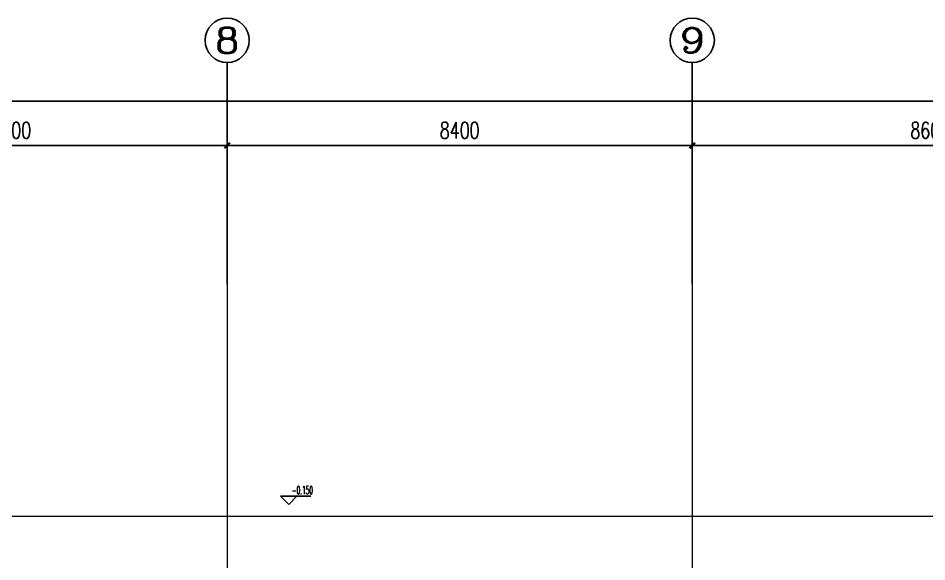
# Model space of a CAD drawing. Extents: x 1031190 to 1725648, y 733081 to 1571294.
# Drawn here: x 1156042 to 1172454, y 1152540 to 1162356 of the extents above; entities that cross this region are included whole.
import ezdxf
from ezdxf.enums import TextEntityAlignment as Align

# ---------------------------------------------------------------- set-up
doc = ezdxf.new("R2010")
doc.units = 0
doc.header["$LTSCALE"] = 1000
doc.header["$MEASUREMENT"] = 0
doc.linetypes.add('ACAD_ISO10W100', pattern=[18.5, 12, -3, 0.5, -3])
doc.linetypes.add('DOTE', pattern=[2.42, 2, -0.2, 0.02, -0.2])
for name, color, linetype in [('AXIS', 3, 'Continuous'), ('AXIS_TEXT', 4, 'Continuous'), ('C-AXIS(轴号)', 3, 'Continuous'), ('C-AXIS-T(字)', 7, 'Continuous'), ('DIM_ELEV', 3, 'Continuous')]:
    doc.layers.add(name, color=color, linetype=linetype)
doc.layers.add('DOTE', color=19, linetype='DOTE', lineweight=9)
doc.styles.add('_TCH_AXIS', font='COMPLEX', dxfattribs={"bigfont": 'GBCBIG'})
doc.styles.add('_TCH_DIM', font='SIMPLEX.shx', dxfattribs={"width": 0.6, "oblique": 10, "bigfont": 'hztxt.shx'})
doc.styles.add('_TCH_DIM_T3', font='SIMPLEX', dxfattribs={"width": 0.705882, "bigfont": 'GBCBIG'})
doc.styles.add('COMPLEX', font='COMPLEX')
doc.dimstyles.new('_TCH_ARCH&&100', dxfattribs={"dimtxt": 297.5, "dimasz": 100, "dimexe": 250, "dimexo": 300, "dimgap": 126.25, "dimtad": 1, "dimdec": 0, "dimzin": 0, "dimdsep": 46, "dimtxsty": '_TCH_DIM_T3', "dimblk": 'ARCHTICK', "dimcen": 0.09, "dimclrt": 7, "dimazin": 2, "dimtfac": 1, "dimtdec": 0, "dimtix": 1, "dimtmove": 2, "dimatfit": 3, "dimfxl": 0, "dimtolj": 1, "dimtzin": 0, "dimarcsym": 0})

# ---------------------------------------------------------------- blocks, each defined once
blk = doc.blocks.new('_ArchTick')
at = {"color": 0, "linetype": 'ByBlock', "const_width": 0.4}
blk.add_lwpolyline([(-0.5, -0.5), (0.5, 0.5)], dxfattribs=at)
blk = doc.blocks.new('*D331')
at = {"layer": 'AXIS', "color": 0, "lineweight": -2}
for p, q in [((1112617, 1157856), (1112617, 1161106)), ((1184617, 1157856), (1184617, 1161106)), ((1112617, 1160856), (1184617, 1160856))]:
    blk.add_line(p, q, dxfattribs=at)
at = {"layer": 'Defpoints', "color": 0}
for p in [(1184617, 1160856), (1112617, 1157556), (1184617, 1157556)]:
    blk.add_point(p, dxfattribs=at)
at = {"layer": 'AXIS', "color": 0, "lineweight": -2, "xscale": 100, "yscale": 100, "zscale": 100, "rotation": 180}
blk.add_blockref('_ArchTick', (1112617, 1160856), dxfattribs=at)
at = {"layer": 'AXIS', "color": 0, "lineweight": -2, "xscale": 100, "yscale": 100, "zscale": 100}
blk.add_blockref('_ArchTick', (1184617, 1160856), dxfattribs=at)
at = {"layer": 'AXIS', "color": 7, "insert": (1148617, 1161131), "char_height": 297.5, "attachment_point": 5, "style": '_TCH_DIM_T3'}
blk.add_mtext('\\A1;72000', dxfattribs=at)
blk = doc.blocks.new('*D343')
at = {"layer": 'AXIS', "color": 0, "lineweight": -2}
for p, q in [((1152017, 1157856), (1152017, 1160306)), ((1159817, 1157856), (1159817, 1160306)), ((1152017, 1160056), (1159817, 1160056))]:
    blk.add_line(p, q, dxfattribs=at)
at = {"layer": 'Defpoints', "color": 0}
for p in [(1159817, 1160056), (1152017, 1157556), (1159817, 1157556)]:
    blk.add_point(p, dxfattribs=at)
at = {"layer": 'AXIS', "color": 0, "lineweight": -2, "xscale": 100, "yscale": 100, "zscale": 100, "rotation": 180}
blk.add_blockref('_ArchTick', (1152017, 1160056), dxfattribs=at)
at = {"layer": 'AXIS', "color": 0, "lineweight": -2, "xscale": 100, "yscale": 100, "zscale": 100}
blk.add_blockref('_ArchTick', (1159817, 1160056), dxfattribs=at)
at = {"layer": 'AXIS', "color": 7, "insert": (1155917, 1160331), "char_height": 297.5, "attachment_point": 5, "style": '_TCH_DIM_T3'}
blk.add_mtext('\\A1;7800', dxfattribs=at)
blk = doc.blocks.new('*D344')
at = {"layer": 'AXIS', "color": 0, "lineweight": -2}
for p, q in [((1159817, 1157856), (1159817, 1160306)), ((1168217, 1157856), (1168217, 1160306)), ((1159817, 1160056), (1168217, 1160056))]:
    blk.add_line(p, q, dxfattribs=at)
at = {"layer": 'Defpoints', "color": 0}
for p in [(1168217, 1160056), (1159817, 1157556), (1168217, 1157556)]:
    blk.add_point(p, dxfattribs=at)
at = {"layer": 'AXIS', "color": 0, "lineweight": -2, "xscale": 100, "yscale": 100, "zscale": 100, "rotation": 180}
blk.add_blockref('_ArchTick', (1159817, 1160056), dxfattribs=at)
at = {"layer": 'AXIS', "color": 0, "lineweight": -2, "xscale": 100, "yscale": 100, "zscale": 100}
blk.add_blockref('_ArchTick', (1168217, 1160056), dxfattribs=at)
at = {"layer": 'AXIS', "color": 7, "insert": (1164017, 1160331), "char_height": 297.5, "attachment_point": 5, "style": '_TCH_DIM_T3'}
blk.add_mtext('\\A1;8400', dxfattribs=at)
blk = doc.blocks.new('*D345')
at = {"layer": 'AXIS', "color": 0, "lineweight": -2}
for p, q in [((1168217, 1157856), (1168217, 1160306)), ((1176817, 1157856), (1176817, 1160306)), ((1168217, 1160056), (1176817, 1160056))]:
    blk.add_line(p, q, dxfattribs=at)
at = {"layer": 'Defpoints', "color": 0}
for p in [(1176817, 1160056), (1168217, 1157556), (1176817, 1157556)]:
    blk.add_point(p, dxfattribs=at)
at = {"layer": 'AXIS', "color": 0, "lineweight": -2, "xscale": 100, "yscale": 100, "zscale": 100, "rotation": 180}
blk.add_blockref('_ArchTick', (1168217, 1160056), dxfattribs=at)
at = {"layer": 'AXIS', "color": 0, "lineweight": -2, "xscale": 100, "yscale": 100, "zscale": 100}
blk.add_blockref('_ArchTick', (1176817, 1160056), dxfattribs=at)
at = {"layer": 'AXIS', "color": 7, "insert": (1172517, 1160331), "char_height": 297.5, "attachment_point": 5, "style": '_TCH_DIM_T3'}
blk.add_mtext('\\A1;8600', dxfattribs=at)
blk = doc.blocks.new('_AXISO')
blk.add_circle((0, 0), 0.5)
at = {"layer": 'AXIS_TEXT', "style": 'COMPLEX', "width": 1.041667}
blk.add_attdef('A', text='', height=0.56, dxfattribs=at).set_placement((-0.25, -0.28), (0.25, -0.28), align=Align.FIT)

msp = doc.modelspace()

# ---------------------------------------------------------------- linework, layer by layer
at = {"layer": 'C-AXIS(轴号)'}
for p, q in [((1159817, 1157556.1), (1159817, 1161556.1)), ((1168217, 1157556.1), (1168217, 1161556.1))]:
    msp.add_line(p, q, dxfattribs=at)
at = {"layer": 'DIM_ELEV', "color": 8}
for p, q in [((1160927.9, 1153574), (1160777.9, 1153724)), ((1160777.9, 1153724), (1161325.2, 1153724)), ((1160927.9, 1153574), (1161077.9, 1153724))]:
    msp.add_line(p, q, dxfattribs=at)
at = {"layer": 'DOTE', "linetype": 'ACAD_ISO10W100', "ltscale": 100}
for p, q in [((1159817, 1157556.1), (1159817, 1132856.1)), ((1168217, 1157556.1), (1168217, 1132856.1)), ((1188217, 1153356.1), (1110440.6, 1153356.1))]:
    msp.add_line(p, q, dxfattribs=at)

# ---------------------------------------------------------------- block references
at = {"layer": 'C-AXIS(轴号)'}
ref = msp.add_blockref('_AXISO', (1159817, 1161956.1), dxfattribs=dict(at, xscale=800, yscale=800, zscale=800))
ref.add_attrib('A', '8', dxfattribs={"layer": 'C-AXIS-T(字)', "height": 452.5, "style": '_TCH_AXIS', "width": 1.5}).set_placement((1159590.7, 1161729.9), (1160043.3, 1161729.9), align=Align.FIT)
ref = msp.add_blockref('_AXISO', (1168217, 1161956.1), dxfattribs=dict(at, xscale=800, yscale=800, zscale=800))
ref.add_attrib('A', '9', dxfattribs={"layer": 'C-AXIS-T(字)', "height": 452.5, "style": '_TCH_AXIS', "width": 1.5}).set_placement((1167990.7, 1161729.9), (1168443.3, 1161729.9), align=Align.FIT)

# ---------------------------------------------------------------- texts
at = {"layer": 'DIM_ELEV', "color": 8, "style": '_TCH_DIM', "width": 0.423529}
msp.add_text('-0.150', height=148.75, dxfattribs=at).set_placement((1160985.2, 1153759))

# ---------------------------------------------------------------- dimensions: what is measured, and where the dimension line sits
at = {"layer": 'AXIS'}
for p1, p2, distance, picture, middle in [((1112617, 1157556.1), (1184617, 1157556.1), 3300, '*D331', (1148617, 1161131.1)), ((1152017, 1157556.1), (1159817, 1157556.1), 2500, '*D343', (1155917, 1160331.1)), ((1159817, 1157556.1), (1168217, 1157556.1), 2500, '*D344', (1164017, 1160331.1)), ((1168217, 1157556.1), (1176817, 1157556.1), 2500, '*D345', (1172517, 1160331.1))]:
    dim = msp.add_aligned_dim(p1=p1, p2=p2, distance=distance, dimstyle='_TCH_ARCH&&100', dxfattribs=at)
    dim.commit()
    dim.dimension.update_dxf_attribs({"geometry": picture, "text_midpoint": middle})

doc.saveas('drawing.dxf')
